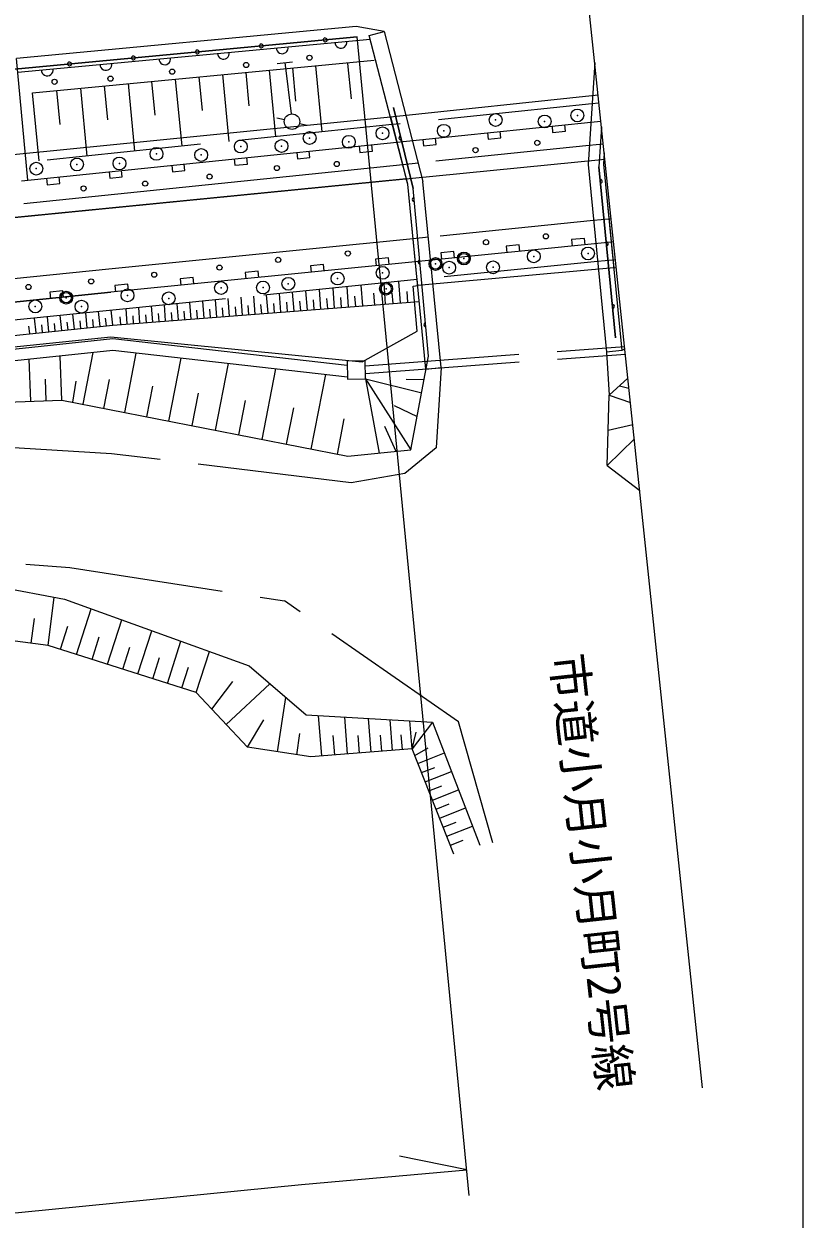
# Model space of a CAD drawing. Units: millimetres, scale not verified. Extents: x 39999 to 679983, y 20000 to 379991.
# Drawn here: x 548657 to 578986, y 244089 to 290626 of the extents above; entities that cross this region are included whole.
import ezdxf
from ezdxf.enums import TextEntityAlignment as Align

# ---------------------------------------------------------------- set-up
doc = ezdxf.new("R2010")
doc.units = ezdxf.units.MM
doc.header["$LTSCALE"] = 999.975
doc.header["$PDMODE"] = 32
doc.header["$PDSIZE"] = 500
doc.linetypes.add('DASHED', pattern=[7.5, 6, -1.5])
for name, color, linetype, lineweight in [('M-BGD', 7, 'Continuous', 13), ('M-BMK-ROW', 1, 'Continuous', 13), ('M-STR-HTXT', 7, 'Continuous', 13), ('M-TTL-BAND', 7, 'Continuous', 25)]:
    doc.layers.add(name, color=color, linetype=linetype, lineweight=lineweight)
doc.styles.add('ＭＳ ゴシック', font='')
doc.styles.get('ＭＳ ゴシック').set_extended_font_data('MS Gothic')

# ---------------------------------------------------------------- blocks, each defined once
blk = doc.blocks.new('ﾌﾟﾛｯﾄﾏｰｸ-03_1')
at = {"color": 30, "linetype": 'Continuous', "lineweight": 13}
blk.add_circle((0, 0), 0.5, dxfattribs=at)
at = {"color": 30}
blk.add_point((0, 0), dxfattribs=at)

msp = doc.modelspace()

# ---------------------------------------------------------------- linework, layer by layer
at = {"layer": 'M-BGD'}
for p, q in [((575076.3, 249195.9), (569921.9, 298174.2)), ((561590.1, 290518.1), (548369.2, 289275.1)), ((562681.2, 290327.7), (561590.1, 290518.1)), ((561627.6, 290119.8), (548157.8, 288853.5)), ((548418.9, 288747.5), (562136.6, 290037.1)), ((562100.3, 290177.8), (562681.2, 290327.7)), ((562681.2, 290327.7), (564186.9, 284491.6)), ((548814.9, 284537.6), (548369.2, 289275.2)), ((548996.3, 287947.6), (562288.8, 289214.5)), ((560011.1, 288997.4), (560256.2, 286425.4)), ((561253.4, 289088.1), (561391.7, 287712.6)), ((570874.1, 289126.9), (570614.3, 285148.5)), ((555464.9, 288564.1), (555589.2, 287260.2)), ((556380.2, 288651.4), (556628.1, 286050.7)), ((557290.5, 288738.1), (557414, 287441.4)), ((558200.7, 288824.9), (558447.2, 286238.6)), ((559105.9, 288911.2), (559228.8, 287621.6)), ((550857.7, 288125), (551109.7, 285480.6)), ((551783.2, 288213.2), (551908.9, 286894.7)), ((552708.8, 288301.5), (552959.4, 285671.7)), ((553629.2, 288389.2), (553754.1, 287077.9)), ((554549.6, 288476.9), (554798.8, 285861.7)), ((549927, 288036.3), (550053.4, 286710.5)), ((563039.1, 287374.6), (563809, 284210.4)), ((563809, 284210.4), (563039.1, 287374.6)), ((558800, 286887.8), (558507.7, 286955.2)), ((559384.6, 286752.8), (559676.9, 286685.3)), ((563172.2, 286023), (570722.3, 286802.8)), ((569741.3, 286450.2), (569715.6, 286698.9)), ((566695.6, 286386.9), (566721.3, 286138.2)), ((567224.6, 286190.2), (567198.9, 286438.9)), ((569212.3, 286646.9), (569238, 286398.2)), ((569238, 286398.2), (569741.3, 286450.2)), ((571137.6, 286622.4), (571034.7, 285066.9)), ((571137.6, 286622.4), (571034.7, 285066.9)), ((548566, 284514.2), (563172.2, 286023)), ((561711.6, 285872.1), (561737.3, 285623.4)), ((562224.1, 285673.7), (562198.5, 285922.4)), ((564178.9, 286126.9), (564204.6, 285878.3)), ((564204.6, 285878.3), (564707.9, 285930.3)), ((564707.9, 285930.3), (564682.2, 286178.9)), ((566721.3, 286138.2), (567224.6, 286190.2)), ((556842.9, 285369.2), (556868.5, 285120.5)), ((557355.4, 285170.8), (557329.7, 285419.4)), ((559277.2, 285620.6), (559302.9, 285371.9)), ((559302.9, 285371.9), (559789.8, 285422.2)), ((559789.8, 285422.2), (559764.1, 285670.9)), ((561737.3, 285623.4), (562224.1, 285673.7)), ((563399.6, 285141.7), (548658.5, 283619)), ((551974.1, 284866.2), (551999.8, 284617.6)), ((552486.7, 284667.8), (552461, 284916.5)), ((554408.5, 285117.7), (554434.2, 284869)), ((554434.2, 284869), (554921.1, 284919.3)), ((554921.1, 284919.3), (554895.4, 285168)), ((556868.5, 285120.5), (557355.4, 285170.8)), ((570614.3, 285148.5), (571337.7, 277848.9)), ((571689.3, 278407.1), (571034.7, 285066.9)), ((571034.7, 285066.9), (571689.3, 278407.1)), ((549539.8, 284614.8), (549565.4, 284366.1)), ((549565.4, 284366.1), (550052.3, 284416.4)), ((550052.3, 284416.4), (550026.6, 284665.1)), ((551999.8, 284617.6), (552486.7, 284667.8)), ((564902.2, 277241), (564186.9, 284491.6)), ((564411.5, 277694), (563809, 284210.4)), ((564411.5, 277694), (563809, 284210.4)), ((571515.3, 283033.8), (571427.7, 283025)), ((571516.4, 282129.4), (563892.5, 281364.6)), ((567933.6, 282021.2), (567425.4, 281970.2)), ((567958.6, 281772.5), (567933.6, 282021.2)), ((570474.9, 282276.2), (569966.7, 282225.2)), ((569966.7, 282225.2), (569991.6, 281976.4)), ((570499.9, 282027.4), (570474.9, 282276.2)), ((571609.5, 282138.7), (571516.4, 282129.4)), ((565392.3, 281766.3), (564884.1, 281715.3)), ((564884.1, 281715.3), (564909, 281466.6)), ((565417.3, 281517.6), (565392.3, 281766.3)), ((567425.4, 281970.2), (567450.3, 281721.5)), ((563892.5, 281364.6), (552046.3, 280176.2)), ((560316.4, 281257.1), (559809.1, 281206.2)), ((559809.1, 281206.2), (559834.1, 280957.5)), ((560341.4, 281008.3), (560316.4, 281257.1)), ((562852.9, 281511.6), (562345.6, 281460.7)), ((562345.6, 281460.7), (562370.6, 281211.9)), ((562877.9, 281262.8), (562852.9, 281511.6)), ((555243.4, 280748.2), (554736.1, 280697.3)), ((554736.1, 280697.3), (554761, 280448.5)), ((555268.3, 280499.4), (555243.4, 280748.2)), ((557779.9, 281002.6), (557272.6, 280951.7)), ((557272.6, 280951.7), (557297.6, 280703)), ((557804.9, 280753.9), (557779.9, 281002.6)), ((533556.3, 278293.4), (552046.3, 280176.2)), ((552046.3, 280176.2), (533556.3, 278293.4)), ((550170.3, 280236.5), (549663, 280184.8)), ((549663, 280184.8), (549688.4, 279936.1)), ((550195.6, 279987.7), (550170.3, 280236.5)), ((552706.9, 280493.7), (552199.6, 280442.8)), ((552199.6, 280442.8), (552224.5, 280194.1)), ((552731.8, 280245), (552706.9, 280493.7)), ((559171.4, 279442), (559114.6, 280181.8)), ((559689.2, 279481.7), (559631.6, 280233.6)), ((560215.6, 279522.1), (560157, 280286.4)), ((560750.6, 279563.1), (560691, 280339.9)), ((561294.4, 279604.8), (561233.8, 280394.4)), ((561847.1, 279647.2), (561785.6, 280449.7)), ((562736.7, 279715.4), (562673.5, 280538.8)), ((563024.8, 279737.5), (562993, 280152.6)), ((563313, 279759.6), (563248.8, 280596.5)), ((563605.9, 279782.1), (563573.6, 280204)), ((552116.2, 278900.8), (564045.3, 279815.8)), ((554670.9, 279096.8), (554622.2, 279731.1)), ((555169.4, 279135), (555119.9, 279781)), ((555667.9, 279173.2), (555617.5, 279831)), ((556166.5, 279211.5), (556115.1, 279880.9)), ((556665, 279249.7), (556612.7, 279930.8)), ((557163.5, 279288), (557110.4, 279980.7)), ((557662, 279326.2), (557608, 280030.6)), ((557911.3, 279345.3), (557884, 279700.5)), ((558160.5, 279364.4), (558105.6, 280080.6)), ((558411.2, 279383.7), (558383.5, 279744.7)), ((558661.8, 279402.9), (558606, 280130.8)), ((558916.6, 279422.4), (558888.5, 279789.3)), ((559430.3, 279461.8), (559401.7, 279834.8)), ((559952.4, 279501.9), (559923.3, 279880.9)), ((560483.1, 279542.6), (560453.6, 279927.9)), ((561022.5, 279583.9), (560992.5, 279975.6)), ((561570.8, 279626), (561540.2, 280024)), ((562260, 280141.4), (562306.3, 279682.4)), ((549629.6, 278642.6), (549569.6, 279220.4)), ((550126.9, 278694.3), (550067, 279271.1)), ((550624.2, 278745.9), (550564.4, 279321.7)), ((551121.5, 278797.5), (551061.8, 279372.4)), ((551618.8, 278849.2), (551559.3, 279423)), ((552116.2, 278900.8), (552056.7, 279473.7)), ((552676.8, 278943.8), (552631.7, 279531.4)), ((552926.1, 278962.9), (552903.3, 279259.7)), ((553175.3, 278982.1), (553129.3, 279581.4)), ((553424.6, 279001.2), (553401.4, 279303.7)), ((553673.8, 279020.3), (553627, 279631.3)), ((553923.1, 279039.4), (553899.4, 279347.8)), ((554172.4, 279058.5), (554124.6, 279681.2)), ((554421.6, 279077.6), (554397.5, 279391.9)), ((554920.1, 279115.9), (554895.6, 279436)), ((555418.7, 279154.1), (555393.7, 279480.1)), ((555917.2, 279192.4), (555891.7, 279524.1)), ((556415.7, 279230.6), (556389.8, 279568.2)), ((556914.2, 279268.8), (556887.9, 279612.3)), ((557412.8, 279307.1), (557386, 279656.4)), ((533691, 276987.7), (552116.2, 278900.8)), ((548883.6, 278565.2), (548853.5, 278854.8)), ((549132.3, 278591), (549072.2, 279169.8)), ((549380.9, 278616.8), (549350.9, 278905.9)), ((549878.2, 278668.5), (549848.3, 278957.1)), ((550375.6, 278720.1), (550345.6, 279008.2)), ((550872.9, 278771.7), (550843, 279059.4)), ((551370.2, 278823.4), (551340.4, 279110.5)), ((551867.5, 278875), (551837.7, 279161.7)), ((552427.5, 278924.7), (552405.2, 279215.6)), ((552121.1, 278361.9), (516449.5, 274608.2)), ((561240.3, 277329), (552121.1, 278361.9)), ((550962.5, 275813.7), (551357.4, 277829.1)), ((571934.8, 277908), (571337.7, 277848.9)), ((572047.9, 277972.2), (571934.8, 277908)), ((548927.5, 275931.2), (548865, 277566.8)), ((550128.5, 275977.1), (550063, 277692.9)), ((552578.8, 275497), (553031.2, 277806)), ((554292, 275161.3), (554771.5, 277608.8)), ((556108, 274805.5), (556616.3, 277399.9)), ((561936.7, 277502.9), (561236.9, 277487.9)), ((561236.9, 277487.9), (561251.9, 276788.1)), ((561951.7, 276803.1), (561936.7, 277502.9)), ((563721.1, 274036.7), (564411.5, 277694)), ((557924.1, 274449.7), (558461.1, 277190.9)), ((559842.9, 274073.8), (560410.3, 276970.1)), ((564305.1, 277182.1), (564902.2, 277241)), ((549528, 275954.1), (549496, 276792)), ((550676.6, 276709.3), (550551.1, 275894.3)), ((551770.7, 275655.3), (551990.4, 276777.1)), ((553435.4, 275329.2), (553668.4, 276518.3)), ((561251.9, 276788.1), (561951.7, 276803.1)), ((561951.7, 276803.1), (562490.5, 273916.4)), ((561951.7, 276803.1), (563721.1, 274036.7)), ((561951.7, 276803.1), (564140.2, 276257)), ((563538.9, 276798.8), (564240.1, 276786.1)), ((571435.7, 276175), (572167.5, 276836.3)), ((571836.4, 276537.1), (572209.1, 276440.7)), ((540757.1, 275619.1), (550128.5, 275977.1)), ((550128.5, 275977.1), (561260, 273796.1)), ((555200, 274983.4), (555447, 276243.9)), ((557016.1, 274627.6), (557277.4, 275961.5)), ((571435.7, 276175), (572267.3, 275888.3)), ((558883.5, 274261.8), (559159.6, 275671.1)), ((563068.3, 275773.8), (563967.3, 275341)), ((560856.6, 273875.2), (561126.4, 275252.1)), ((563143.7, 273980.2), (562711.7, 274956.4)), ((571397.6, 274803.4), (572358, 275026.1)), ((571359.6, 273431.8), (572417, 274465)), ((561260, 273796.1), (563721.1, 274036.7)), ((571359.6, 273431.8), (572628.4, 272456.7)), ((545983.7, 269034.7), (550234, 268227.9)), ((549601.2, 266429.2), (549836.9, 268303.3)), ((550234, 268227.9), (557428.1, 265627)), ((550705.2, 266076.8), (551272.1, 267852.6)), ((549601.2, 266429.2), (543068.7, 267250.8)), ((548945.3, 266511.7), (549065.7, 267469.3)), ((550083.7, 266275.2), (550370.9, 267174.9)), ((551916.1, 265690.3), (552468.3, 267420.2)), ((551310.7, 265883.6), (551590.4, 266760)), ((553095.7, 265313.8), (553633.5, 266998.9)), ((555364, 264589.8), (549601.2, 266429.2)), ((552505.9, 265502.1), (552778.4, 266355.8)), ((554244.7, 264947), (554768.6, 266588.5)), ((555364, 264589.8), (555874.3, 266188.7)), ((553670.2, 265130.4), (553935.6, 265962)), ((554804.3, 264768.4), (555062.9, 265578.5)), ((557428.1, 265627), (559640.6, 263723.5)), ((555967.5, 263944.4), (556784.4, 265016.8)), ((556532.1, 263340.6), (558234.8, 264932.9)), ((557354.2, 262461.6), (555364, 264589.8)), ((558532.7, 262283.7), (558852.3, 264401.7)), ((557354.2, 262461.6), (557993.5, 263525.3)), ((559640.6, 263723.5), (564567, 263435.9)), ((560252.8, 262121.3), (560128.2, 263695.1)), ((561257.3, 262200.9), (561143.6, 263635.8)), ((562173.1, 262273.4), (562069.5, 263581.7)), ((563008.1, 262339.5), (562913.7, 263532.4)), ((563769.5, 262399.8), (563683.4, 263487.5)), ((564567, 263435.9), (563769.5, 262399.8)), ((564567, 263435.9), (566405.9, 258651.8)), ((559274, 262171.9), (559398.7, 262998.1)), ((562590.6, 262306.4), (562541.1, 262931.8)), ((563388.8, 262369.6), (563343.7, 262939.8)), ((563769.5, 262399.8), (563929.6, 263042.6)), ((560755, 262161.1), (560695.5, 262913.3)), ((561715.2, 262237.1), (561660.9, 262922.9)), ((559830.5, 262087.9), (557354.2, 262461.6)), ((563769.5, 262399.8), (559830.5, 262087.9)), ((565394.7, 258299.2), (563769.5, 262399.8)), ((563873.6, 262137.3), (564394.9, 262434.3)), ((563994.1, 261833.1), (565025.9, 262242)), ((564136.2, 261474.6), (564650.3, 261678.3)), ((564278.3, 261116.1), (565302.7, 261522)), ((564419.4, 260760.1), (564929.7, 260962.4)), ((564560.4, 260404.2), (565577.4, 260807.2)), ((564700.5, 260050.8), (565207.1, 260251.6)), ((564840.5, 259697.4), (565850.2, 260097.6)), ((564979.6, 259346.6), (565482.6, 259546)), ((565118.6, 258995.8), (566121, 259393)), ((565256.7, 258647.5), (565756, 258845.4))]:
    msp.add_line(p, q, dxfattribs=at)
at = {"layer": 'M-BGD', "linetype": 'DASHED'}
for p, q in [((558515.4, 289083.6), (559111.2, 289154.2)), ((558813.3, 289118.9), (559056.2, 287118.1)), ((549246.5, 285288.2), (548996.3, 287947.6)), ((570768.6, 287511.3), (562995.4, 286708.4)), ((571041.1, 287539.5), (570768.6, 287511.3)), ((562995.4, 286708.4), (548749.1, 285236.8)), ((570722.3, 286802.8), (571114.4, 286843.3)), ((570662.8, 285891.9), (564003.1, 285204)), ((571208.6, 285948.3), (570662.8, 285891.9)), ((564003.1, 285204), (563399.6, 285141.7)), ((570830.7, 282965.1), (564401.1, 282320.1)), ((571427.7, 283025), (570830.7, 282965.1)), ((564401.1, 282320.1), (563804.1, 282260.2)), ((570988.5, 281373), (563961.2, 280668)), ((571585.4, 281432.8), (570988.5, 281373)), ((571682.7, 281442.6), (571585.4, 281432.8)), ((563961.2, 280668), (552117.2, 279479.8)), ((561940.7, 277316.1), (572037.7, 278070)), ((571337.7, 277848.9), (571435.7, 276175)), ((561947.2, 277015.8), (572069.1, 277771.5)), ((564902.2, 277241), (564702.4, 274122.1)), ((571359.6, 273431.8), (571435.7, 276175)), ((552059.8, 273887.1), (540638.2, 274571)), ((564702.4, 274122.1), (563483, 273120.8)), ((561399.7, 272761.2), (552059.8, 273887.1)), ((563483, 273120.8), (561399.7, 272761.2)), ((541249.1, 270140.1), (550448.1, 269457.3)), ((550448.1, 269457.3), (558803.4, 268156.4)), ((565570, 263454.8), (558803.4, 268156.4)), ((566904.8, 258736.7), (565570, 263454.8))]:
    msp.add_line(p, q, dxfattribs=at)
at = {"layer": 'M-BGD'}
for points in [[(504412.4, 284654.9), (526367.4, 286732.3), (548158.4, 288853.6), (561627.6, 290119.8)], [(564305.1, 277182.1), (563594.4, 284386.6), (562100.3, 290177.8)], [(571245.1, 285601.1), (571216.2, 285158.6), (571934.8, 277908)], [(563804.1, 282260.2), (551955.8, 281071.6), (533464.6, 279188.7), (515614, 277352.2)], [(561250.1, 276875), (552119.3, 277909.3), (516488.5, 274159.9)]]:
    msp.add_lwpolyline(points, dxfattribs=at)
at = {"layer": 'M-BGD', "linetype": 'DASHED'}
msp.add_lwpolyline([(552117.2, 279479.8), (533627.6, 277597.1), (515777.7, 275760.6)], dxfattribs=at)
at = {"layer": 'M-BGD'}
for centre, radius in [((557307.1, 289026), 100), ((559771.5, 289308.7), 100), ((552025.9, 288493.8), 100), ((554428.2, 288766.9), 100), ((549850.6, 288372.3), 100), ((559092.3, 286820.3), 300), ((566235.8, 285710.3), 100), ((568640.7, 285994.8), 100), ((560832.9, 285170.3), 100), ((558505.1, 285011.9), 100), ((553375.6, 284408.8), 100), ((555885.6, 284681), 100), ((550980.3, 284218), 100), ((566643.7, 282125.3), 100), ((568975.9, 282354.6), 100), ((561264.5, 281687.8), 100), ((556267.2, 281138.1), 100), ((558555.6, 281437.5), 100), ((551272.6, 280599.7), 100), ((553731.8, 280859.7), 100), ((548835.3, 280382.7), 100)]:
    msp.add_circle(centre, radius, dxfattribs=at)
for centre, radius, start, end in [((560383.6, 290002.9), 75, 167, 347), ((560383.6, 290002.9), 75, 347, 167), ((560995.3, 289910.2), 230.5, 180.50992, 10.23146), ((555407.6, 289535.1), 75, 167, 347), ((555407.6, 289535.1), 75, 347, 167), ((556422.7, 289480.3), 230.5, 180.50992, 10.23146), ((557895.6, 289769), 75, 167, 347), ((557895.6, 289769), 75, 347, 167), ((558709, 289695.3), 230.5, 180.50992, 10.23146), ((550431.7, 289067.3), 75, 167, 347), ((550431.7, 289067.3), 75, 347, 167), ((551850.1, 289050.4), 230.5, 180.50992, 10.23146), ((552919.7, 289301.2), 75, 167, 347), ((552919.7, 289301.2), 75, 347, 167), ((554136.4, 289265.4), 230.5, 180.50992, 10.23146), ((549563.9, 288835.5), 230.5, 180.50992, 10.23146), ((563327.3, 286183.9), 73.5, 102.52344, 284.82697), ((571091.9, 284500.3), 73.5, 274.43334, 96.79395), ((563846.1, 283793.3), 73.5, 94.13091, 276.43445), ((571331.4, 282063), 73.5, 274.43334, 96.79395), ((564071.7, 281353.5), 73.5, 94.13091, 276.43445), ((571571, 279625.8), 73.5, 274.43334, 96.79395), ((564297.2, 278913.7), 73.5, 94.13091, 276.43445)]:
    msp.add_arc(centre, radius, start, end, dxfattribs=at)
for p in [(567017.6, 286885), (570201.3, 287061.7), (565000.8, 286462.9), (568923.9, 286828.7), (559777.5, 286181.3), (561302.8, 286033.1), (562615.2, 286365.9), (553817.4, 285566), (555559.1, 285523.7), (557098.4, 285852.1), (558685.9, 285869.5), (550723, 285152.7), (552375.3, 285191.1), (549138.2, 284990.8), (568502.9, 281575.7), (570616.1, 281687.7), (562619.9, 280930.6), (565210.5, 281136.3), (566917.2, 281150.1), (558947.3, 280506.9), (560866, 280711.8), (552689.4, 280056.3), (554293.5, 279937.9), (556330.4, 280343.4), (557966.1, 280361.6), (549099.1, 279625.6), (550896.8, 279618.5)]:
    msp.add_point(p, dxfattribs=at)
at = {"layer": 'M-BMK-ROW', "color": 30}
msp.add_line((562919.5, 287003), (571006.4, 287869.5), dxfattribs=at)
msp.add_lwpolyline([(436015.5, 270090.1), (435747.3, 272517.5), (463464.4, 276910.4), (490792.7, 279797.7), (562919.5, 287003), (563540.5, 284595.7), (539352.3, 282199.5), (523750.5, 280615.6), (522382.3, 280476.9), (493744.2, 277570.7), (483819.5, 276563.5), (463926.7, 274494.5), (451881, 272599.7), (444134.5, 271381.1), (436717.6, 270163.3)], close=True, dxfattribs=at)
for points in [[(424285, 268863.8), (428565.5, 269312.4), (429631.7, 269423.4), (430121.9, 269475), (429951.4, 271896.6), (435584.6, 273990.2), (436015.5, 270090.1), (436717.6, 270163.3), (444134.5, 271381.1), (451881, 272599.7), (463926.7, 274494.5), (483819.5, 276563.5), (493744.2, 277570.7), (522382.3, 280476.9), (523750.5, 280615.6), (539352.3, 282199.5), (571270.3, 285361.5)], [(571270.3, 285361.5), (571229.2, 285357.4), (571216.2, 285158.7), (571487.4, 282422.2), (571615.3, 281132.3), (571714.7, 281138.5)], [(571245.1, 285600.9), (571229.2, 285357.4), (571270.3, 285361.5)], [(502130.1, 273750.6), (513805, 274844.3), (515649, 274655.1), (524775.6, 275628.2), (552041.2, 278435.5), (561822, 277467.1), (563968.6, 278664.5), (563807.7, 280419.6), (563984.2, 280435.7), (563937.6, 280908), (563594.4, 284386.6), (563540.5, 284595.7), (539352.3, 282199.5), (523750.5, 280615.6), (522382.3, 280476.9), (493744.2, 277570.7)], [(571487.4, 282422.2), (571615.3, 281132.3), (563984.2, 280435.7), (563937.6, 280908), (563594.4, 284386.6), (563540.5, 284595.7)]]:
    msp.add_lwpolyline(points, dxfattribs=at)
at = {"layer": 'M-STR-HTXT'}
for p, q in [((565987.6, 245012), (561627.6, 290119.8)), ((565891.4, 246007.4), (563280.8, 246537.9))]:
    msp.add_line(p, q, dxfattribs=at)
msp.add_lwpolyline([(236500.4, 214359.5), (450758.9, 234937.3), (461630.1, 235973.9), (472490.7, 237021.2), (483347.4, 238069.1), (494208, 239113.2), (505053.9, 240164.5), (515905.6, 241205.5), (526758.9, 242252.4), (537659.2, 243301.6), (548575.3, 244360.2), (559456.2, 245434.3), (565891.4, 246007.4)], dxfattribs=at)
at = {"layer": 'M-TTL-BAND'}
msp.add_line((578985.7, 212047.8), (578985.7, 369990.9), dxfattribs=at)

# ---------------------------------------------------------------- block references
at = {"layer": 'M-BMK-ROW', "xscale": 399.9906, "yscale": 399.9906}
for p in [(565782.1, 281492), (564680, 281279.4), (550301.5, 279966.3), (562754, 280316)]:
    msp.add_blockref('ﾌﾟﾛｯﾄﾏｰｸ-03_1', p, dxfattribs=at)

# ---------------------------------------------------------------- texts
at = {"layer": 'M-BGD', "style": 'ＭＳ ゴシック'}
msp.add_text('市道小月小月町2号線', height=1320, rotation=276.249, dxfattribs=at).set_placement((571426.1, 257684.6), align=Align.TOP_CENTER)

doc.saveas('drawing.dxf')
